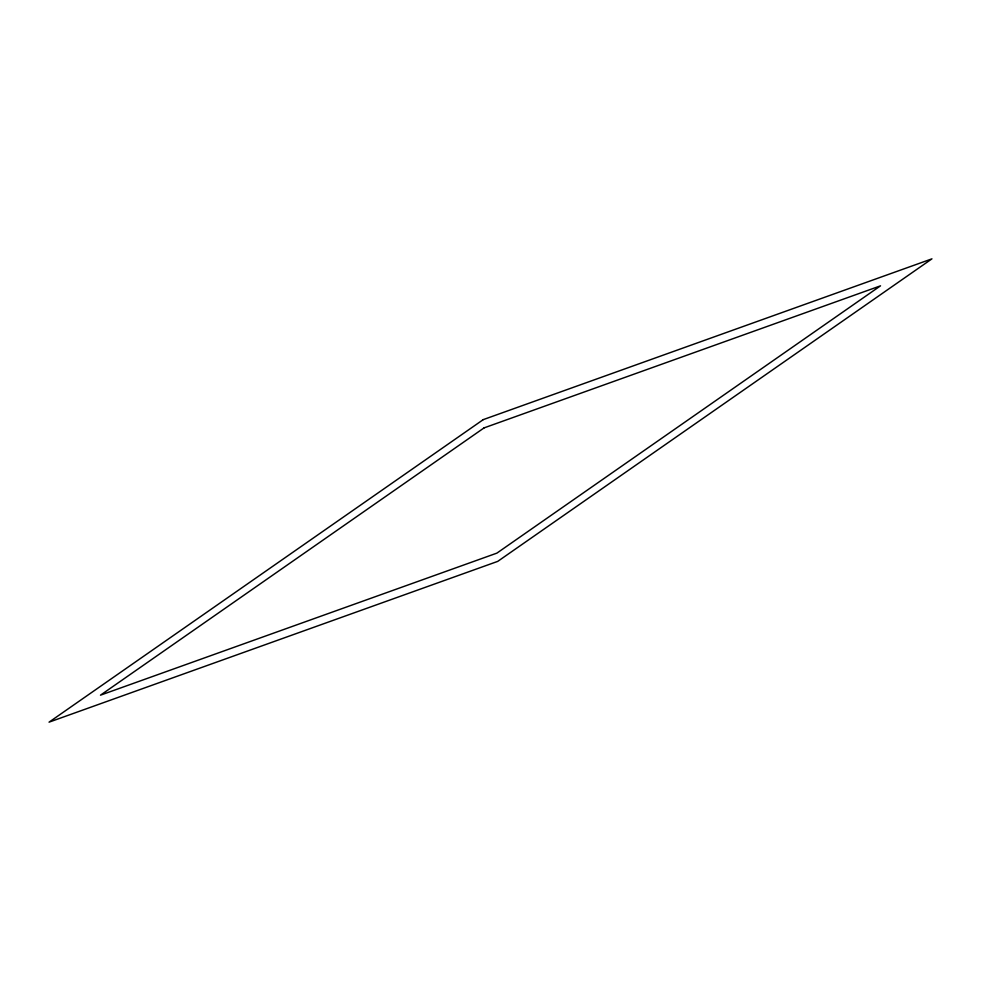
<?xml version="1.0" encoding="UTF-8"?>
<svg xmlns="http://www.w3.org/2000/svg" width="981" height="981" viewBox="0 0 981 981"><rect width="100%" height="100%" fill="white"/><g stroke="black" fill="none" stroke-linecap="round" stroke-linejoin="round"><path stroke-width="1.47" d="M483.265 419.623L49.05 722.163L497.735 561.377L931.95 258.837L483.265 419.623M484.099 427.875L100.479 695.173L496.901 553.125L880.521 285.827L484.099 427.875"/></g></svg>
